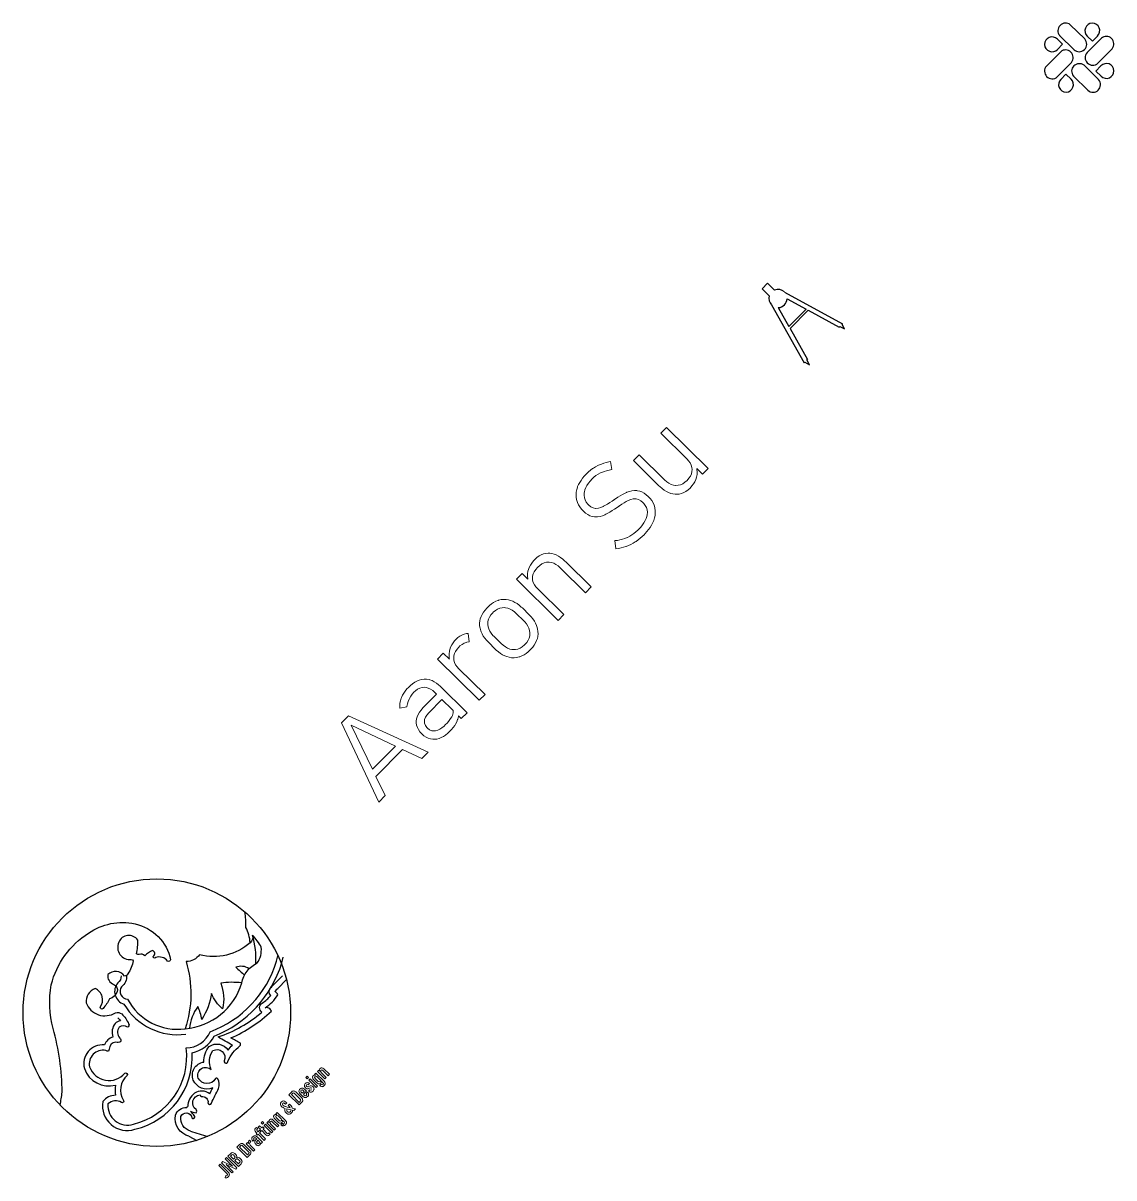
# Model space of a CAD drawing. Header units: inches. Extents: x -7.5 to 52.4, y 9.6 to 72.9.
import ezdxf

# ---------------------------------------------------------------- set-up
doc = ezdxf.new("R2010")
doc.units = ezdxf.units.IN
doc.header["$MEASUREMENT"] = 0
doc.layers.add('T-Shirt Design', color=7, linetype='Continuous')

msp = doc.modelspace()

# ---------------------------------------------------------------- linework, layer by layer
at = {"layer": 'T-Shirt Design'}
for p, q in [((49.971, 72.851), (50.762, 72.069)), ((49.387, 72.26), (50.178, 71.478)), ((51.181, 71.947), (50.902, 72.224)), ((51.181, 71.947), (51.472, 72.242)), ((49.547, 71.777), (49.251, 72.068)), ((49.547, 71.777), (49.27, 71.498)), ((51.674, 72.113), (50.892, 71.322)), ((49.446, 71.369), (48.664, 70.578)), ((52.265, 71.529), (51.483, 70.738)), ((50.036, 70.786), (49.255, 69.994)), ((50.727, 70.627), (51.519, 69.845)), ((51.375, 70.313), (51.653, 70.591)), ((51.375, 70.313), (51.671, 70.021)), ((49.733, 70.142), (49.442, 69.846)), ((49.733, 70.142), (50.012, 69.864)), ((50.144, 70.036), (50.935, 69.254)), ((33.073, 58.369), (33.372, 58.671)), ((33.462, 57.985), (33.073, 58.369)), ((33.372, 58.671), (33.748, 58.3)), ((34.291, 58.194), (37.484, 56.446)), ((34.44, 57.828), (35.48, 57.259)), ((33.589, 57.483), (35.376, 54.312)), ((33.957, 57.339), (34.539, 56.306)), ((34.539, 56.306), (35.48, 57.259)), ((34.602, 56.195), (35.592, 57.198)), ((35.592, 57.198), (37.301, 56.261)), ((37.459, 56.418), (37.484, 56.446)), ((37.595, 56.17), (37.459, 56.418)), ((34.602, 56.195), (35.559, 54.497)), ((37.333, 56.293), (37.301, 56.261)), ((37.333, 56.294), (37.595, 56.17)), ((35.529, 54.467), (35.559, 54.497)), ((35.663, 54.201), (35.529, 54.467)), ((35.376, 54.312), (35.415, 54.35)), ((35.415, 54.35), (35.663, 54.201)), ((1.646, 11.896), (2.081, 11.674))]:
    msp.add_line(p, q, dxfattribs=at)
at = {"layer": 'T-Shirt Design', "color": 139, "lineweight": 0}
for p, q in [((27.826, 50.77), (27.515, 50.456)), ((30.112, 48.512), (27.826, 50.77)), ((27.515, 50.456), (28.958, 49.03)), ((24.259, 48.76), (24.198, 48.737)), ((24.388, 48.805), (24.259, 48.76)), ((24.522, 48.843), (24.388, 48.805)), ((24.662, 48.876), (24.522, 48.843)), ((24.761, 48.895), (24.662, 48.876)), ((24.826, 48.463), (24.761, 48.895)), ((26.338, 49.264), (26.024, 48.946)), ((26.024, 48.946), (27.414, 47.573)), ((27.728, 47.891), (26.338, 49.264)), ((28.958, 49.03), (29.042, 48.941)), ((29.042, 48.941), (29.127, 48.823)), ((29.127, 48.823), (29.187, 48.702)), ((23.423, 48.209), (23.319, 48.096)), ((23.454, 48.243), (23.423, 48.209)), ((23.557, 48.339), (23.454, 48.243)), ((23.666, 48.429), (23.557, 48.339)), ((23.78, 48.512), (23.666, 48.429)), ((23.825, 48.541), (23.78, 48.512)), ((23.944, 48.613), (23.825, 48.541)), ((23.849, 48.043), (23.96, 48.128)), ((24.068, 48.678), (23.944, 48.613)), ((23.96, 48.128), (24.079, 48.205)), ((24.198, 48.737), (24.068, 48.678)), ((24.079, 48.205), (24.207, 48.273)), ((24.207, 48.273), (24.278, 48.305)), ((24.278, 48.305), (24.403, 48.353)), ((24.403, 48.353), (24.537, 48.396)), ((24.537, 48.396), (24.677, 48.432)), ((24.677, 48.432), (24.826, 48.463)), ((29.193, 48.222), (29.136, 48.1)), ((29.187, 48.702), (29.224, 48.579)), ((29.225, 48.344), (29.193, 48.222)), ((29.224, 48.579), (29.236, 48.453)), ((29.236, 48.453), (29.225, 48.344)), ((29.48, 48.04), (29.507, 48.188)), ((29.5, 48.463), (29.487, 48.507)), ((29.487, 48.507), (29.801, 48.197)), ((29.512, 48.329), (29.5, 48.463)), ((29.507, 48.188), (29.512, 48.329)), ((29.801, 48.197), (30.112, 48.512)), ((22.951, 47.5), (22.906, 47.358)), ((22.958, 47.52), (22.951, 47.5)), ((23.009, 47.635), (22.958, 47.52)), ((23.07, 47.75), (23.009, 47.635)), ((23.142, 47.866), (23.07, 47.75)), ((23.225, 47.981), (23.142, 47.866)), ((23.319, 48.096), (23.225, 47.981)), ((23.401, 47.472), (23.465, 47.591)), ((23.465, 47.591), (23.544, 47.71)), ((23.544, 47.71), (23.639, 47.83)), ((23.639, 47.83), (23.75, 47.95)), ((23.75, 47.95), (23.849, 48.043)), ((27.414, 47.573), (27.464, 47.527)), ((27.464, 47.527), (27.584, 47.422)), ((27.845, 47.786), (27.728, 47.891)), ((27.965, 47.703), (27.845, 47.786)), ((28.086, 47.642), (27.965, 47.703)), ((28.208, 47.604), (28.086, 47.642)), ((28.331, 47.586), (28.208, 47.604)), ((28.348, 47.585), (28.331, 47.586)), ((28.476, 47.594), (28.348, 47.585)), ((28.6, 47.626), (28.476, 47.594)), ((28.721, 47.683), (28.6, 47.626)), ((28.839, 47.762), (28.721, 47.683)), ((28.953, 47.862), (28.839, 47.762)), ((29.057, 47.98), (28.953, 47.862)), ((29.136, 48.1), (29.057, 47.98)), ((29.124, 47.446), (29.225, 47.557)), ((29.225, 47.557), (29.313, 47.674)), ((29.313, 47.674), (29.384, 47.792)), ((29.384, 47.792), (29.441, 47.912)), ((29.441, 47.912), (29.479, 48.034)), ((29.479, 48.034), (29.48, 48.04)), ((22.878, 47.221), (22.867, 47.084)), ((22.867, 47.084), (22.873, 46.95)), ((22.873, 46.95), (22.895, 46.818)), ((22.906, 47.358), (22.878, 47.221)), ((23.309, 47.045), (23.315, 47.181)), ((23.326, 46.915), (23.309, 47.045)), ((23.315, 47.181), (23.324, 47.237)), ((23.324, 47.237), (23.355, 47.354)), ((23.367, 46.791), (23.326, 46.915)), ((23.355, 47.354), (23.401, 47.472)), ((25.161, 46.936), (25.025, 46.847)), ((25.29, 47.015), (25.161, 46.936)), ((25.414, 47.085), (25.29, 47.015)), ((25.531, 47.148), (25.414, 47.085)), ((25.642, 47.2), (25.531, 47.148)), ((25.663, 47.21), (25.642, 47.2)), ((25.795, 47.259), (25.663, 47.21)), ((25.93, 47.291), (25.795, 47.259)), ((26.068, 47.306), (25.93, 47.291)), ((26.207, 47.303), (26.068, 47.306)), ((26.239, 47.3), (26.207, 47.303)), ((26.361, 47.275), (26.239, 47.3)), ((26.483, 47.23), (26.361, 47.275)), ((26.602, 47.164), (26.483, 47.23)), ((26.72, 47.076), (26.602, 47.164)), ((26.825, 46.982), (26.72, 47.076)), ((26.829, 46.977), (26.825, 46.982)), ((26.932, 46.867), (26.829, 46.977)), ((27.019, 46.753), (26.932, 46.867)), ((27.584, 47.422), (27.703, 47.332)), ((27.703, 47.332), (27.822, 47.257)), ((27.822, 47.257), (27.943, 47.197)), ((27.943, 47.197), (28.063, 47.152)), ((28.063, 47.152), (28.182, 47.12)), ((28.182, 47.12), (28.303, 47.105)), ((28.303, 47.105), (28.398, 47.102)), ((28.398, 47.102), (28.527, 47.113)), ((28.527, 47.113), (28.653, 47.142)), ((28.653, 47.142), (28.775, 47.191)), ((28.775, 47.191), (28.895, 47.258)), ((28.895, 47.258), (29.011, 47.343)), ((29.011, 47.343), (29.124, 47.446)), ((22.895, 46.818), (22.907, 46.77)), ((22.907, 46.77), (22.95, 46.645)), ((22.95, 46.645), (23.007, 46.524)), ((23.007, 46.524), (23.081, 46.406)), ((23.081, 46.406), (23.168, 46.291)), ((23.168, 46.291), (23.271, 46.181)), ((23.431, 46.672), (23.367, 46.791)), ((23.516, 46.558), (23.431, 46.672)), ((23.567, 46.506), (23.516, 46.558)), ((23.569, 46.504), (23.567, 46.506)), ((23.685, 46.41), (23.569, 46.504)), ((23.807, 46.352), (23.685, 46.41)), ((23.934, 46.331), (23.807, 46.352)), ((23.959, 46.331), (23.934, 46.331)), ((24.094, 46.344), (23.959, 46.331)), ((24.228, 46.378), (24.094, 46.344)), ((24.362, 46.435), (24.228, 46.378)), ((24.381, 46.445), (24.362, 46.435)), ((24.48, 46.5), (24.381, 46.445)), ((24.59, 46.565), (24.48, 46.5)), ((24.714, 46.643), (24.59, 46.565)), ((24.85, 46.731), (24.714, 46.643)), ((24.846, 46.205), (24.977, 46.289)), ((24.916, 46.777), (24.85, 46.731)), ((24.941, 46.792), (24.916, 46.777)), ((24.964, 46.807), (24.941, 46.792)), ((24.996, 46.83), (24.964, 46.807)), ((24.977, 46.289), (25.116, 46.384)), ((25.025, 46.847), (24.996, 46.83)), ((25.116, 46.384), (25.193, 46.434)), ((25.193, 46.434), (25.212, 46.45)), ((25.212, 46.45), (25.229, 46.459)), ((25.229, 46.459), (25.246, 46.47)), ((25.246, 46.47), (25.379, 46.559)), ((25.379, 46.559), (25.504, 46.637)), ((25.504, 46.637), (25.62, 46.704)), ((25.62, 46.704), (25.726, 46.759)), ((25.726, 46.759), (25.736, 46.764)), ((25.736, 46.764), (25.871, 46.815)), ((25.871, 46.815), (26.006, 46.844)), ((26.006, 46.844), (26.141, 46.848)), ((26.141, 46.848), (26.167, 46.848)), ((26.167, 46.848), (26.292, 46.816)), ((26.292, 46.816), (26.413, 46.752)), ((26.413, 46.752), (26.53, 46.656)), ((26.53, 46.656), (26.532, 46.655)), ((26.532, 46.655), (26.581, 46.602)), ((26.581, 46.602), (26.666, 46.49)), ((26.666, 46.49), (26.726, 46.371)), ((26.726, 46.371), (26.763, 46.246)), ((26.763, 46.246), (26.778, 46.115)), ((27.09, 46.634), (27.019, 46.753)), ((27.145, 46.511), (27.09, 46.634)), ((27.184, 46.385), (27.145, 46.511)), ((27.192, 46.346), (27.184, 46.385)), ((27.212, 46.213), (27.192, 46.346)), ((23.271, 46.181), (23.274, 46.178)), ((23.274, 46.178), (23.392, 46.072)), ((23.392, 46.072), (23.511, 45.989)), ((23.511, 45.989), (23.631, 45.927)), ((23.631, 45.927), (23.753, 45.886)), ((23.753, 45.886), (23.875, 45.866)), ((23.875, 45.866), (23.909, 45.865)), ((23.909, 45.865), (24.051, 45.866)), ((24.051, 45.866), (24.189, 45.885)), ((24.189, 45.885), (24.32, 45.922)), ((24.32, 45.922), (24.45, 45.977)), ((24.45, 45.977), (24.503, 46.005)), ((24.503, 46.005), (24.609, 46.061)), ((24.609, 46.061), (24.723, 46.128)), ((24.723, 46.128), (24.846, 46.205)), ((26.661, 45.657), (26.593, 45.539)), ((26.714, 45.774), (26.661, 45.657)), ((26.75, 45.891), (26.714, 45.774)), ((26.768, 45.978), (26.75, 45.891)), ((26.778, 46.115), (26.768, 45.978)), ((27.063, 45.518), (27.114, 45.632)), ((27.114, 45.632), (27.127, 45.665)), ((27.127, 45.665), (27.173, 45.804)), ((27.173, 45.804), (27.202, 45.943)), ((27.202, 45.943), (27.216, 46.078)), ((27.216, 46.078), (27.212, 46.213)), ((26.156, 45.044), (26.045, 44.954)), ((26.264, 45.142), (26.156, 45.044)), ((26.302, 45.178), (26.264, 45.142)), ((26.414, 45.299), (26.302, 45.178)), ((26.512, 45.42), (26.414, 45.299)), ((26.593, 45.539), (26.512, 45.42)), ((26.651, 44.945), (26.754, 45.059)), ((26.754, 45.059), (26.847, 45.174)), ((26.847, 45.174), (26.929, 45.288)), ((26.929, 45.288), (27.001, 45.402)), ((27.001, 45.402), (27.063, 45.518)), ((25.134, 44.574), (24.993, 44.559)), ((24.993, 44.559), (25.054, 44.119)), ((25.273, 44.598), (25.134, 44.574)), ((25.41, 44.632), (25.273, 44.598)), ((25.542, 44.676), (25.41, 44.632)), ((25.671, 44.729), (25.542, 44.676)), ((25.694, 44.74), (25.671, 44.729)), ((25.815, 44.802), (25.694, 44.74)), ((25.745, 44.291), (25.872, 44.35)), ((25.932, 44.873), (25.815, 44.802)), ((25.872, 44.35), (25.997, 44.417)), ((26.045, 44.954), (25.932, 44.873)), ((25.997, 44.417), (26.119, 44.493)), ((26.119, 44.493), (26.164, 44.522)), ((26.164, 44.522), (26.274, 44.603)), ((26.274, 44.603), (26.384, 44.691)), ((26.384, 44.691), (26.49, 44.785)), ((26.49, 44.785), (26.596, 44.887)), ((26.596, 44.887), (26.651, 44.945)), ((20.841, 43.721), (20.725, 43.636)), ((20.961, 43.786), (20.841, 43.721)), ((21.084, 43.833), (20.961, 43.786)), ((21.21, 43.863), (21.084, 43.833)), ((21.34, 43.873), (21.21, 43.863)), ((21.424, 43.871), (21.34, 43.873)), ((21.545, 43.853), (21.424, 43.871)), ((21.664, 43.821), (21.545, 43.853)), ((21.783, 43.774), (21.664, 43.821)), ((21.904, 43.712), (21.783, 43.774)), ((22.023, 43.637), (21.904, 43.712)), ((25.054, 44.119), (25.058, 44.119)), ((25.058, 44.119), (25.199, 44.136)), ((25.199, 44.136), (25.337, 44.162)), ((25.337, 44.162), (25.473, 44.196)), ((25.473, 44.196), (25.607, 44.238)), ((25.607, 44.238), (25.616, 44.242)), ((25.616, 44.242), (25.745, 44.291)), ((20.301, 43.094), (20.253, 42.971)), ((20.363, 43.213), (20.301, 43.094)), ((20.44, 43.33), (20.363, 43.213)), ((20.53, 43.444), (20.44, 43.33)), ((20.612, 43.533), (20.53, 43.444)), ((20.725, 43.636), (20.612, 43.533)), ((20.658, 42.976), (20.762, 43.095)), ((20.762, 43.095), (20.768, 43.101)), ((20.768, 43.101), (20.883, 43.203)), ((20.883, 43.203), (21.002, 43.281)), ((21.002, 43.281), (21.124, 43.337)), ((21.124, 43.337), (21.248, 43.371)), ((21.248, 43.371), (21.375, 43.38)), ((21.375, 43.38), (21.398, 43.379)), ((21.398, 43.379), (21.522, 43.362)), ((21.522, 43.362), (21.645, 43.322)), ((21.645, 43.322), (21.765, 43.261)), ((21.765, 43.261), (21.885, 43.178)), ((21.885, 43.178), (22.002, 43.073)), ((22.002, 43.073), (23.388, 41.705)), ((22.142, 43.546), (22.023, 43.637)), ((22.262, 43.442), (22.142, 43.546)), ((22.313, 43.392), (22.262, 43.442)), ((23.701, 42.021), (22.313, 43.392)), ((19.916, 42.762), (19.602, 42.445)), ((19.602, 42.445), (21.888, 40.186)), ((20.232, 42.449), (19.916, 42.762)), ((20.21, 42.749), (20.209, 42.613)), ((20.209, 42.613), (20.227, 42.473)), ((20.229, 42.882), (20.21, 42.749)), ((20.227, 42.473), (20.232, 42.449)), ((20.253, 42.971), (20.229, 42.882)), ((20.48, 42.512), (20.489, 42.613)), ((20.49, 42.387), (20.48, 42.512)), ((20.489, 42.613), (20.522, 42.735)), ((20.522, 42.735), (20.579, 42.857)), ((20.579, 42.857), (20.658, 42.976)), ((20.525, 42.262), (20.49, 42.387)), ((20.586, 42.141), (20.525, 42.262)), ((20.67, 42.024), (20.586, 42.141)), ((20.748, 41.94), (20.67, 42.024)), ((22.202, 40.504), (20.748, 41.94)), ((23.388, 41.705), (23.701, 42.021)), ((18.352, 41.17), (18.235, 41.093)), ((18.47, 41.233), (18.352, 41.17)), ((18.591, 41.281), (18.47, 41.233)), ((18.626, 41.293), (18.591, 41.281)), ((18.762, 41.324), (18.626, 41.293)), ((18.899, 41.338), (18.762, 41.324)), ((19.036, 41.333), (18.899, 41.338)), ((19.174, 41.313), (19.036, 41.333)), ((19.282, 41.283), (19.174, 41.313)), ((19.401, 41.237), (19.282, 41.283)), ((19.52, 41.177), (19.401, 41.237)), ((19.637, 41.105), (19.52, 41.177)), ((17.793, 40.635), (17.721, 40.517)), ((17.878, 40.75), (17.793, 40.635)), ((17.979, 40.865), (17.878, 40.75)), ((18.009, 40.898), (17.979, 40.865)), ((18.122, 41.002), (18.009, 40.898)), ((18.235, 41.093), (18.122, 41.002)), ((18.202, 40.488), (18.301, 40.604)), ((18.301, 40.604), (18.331, 40.632)), ((18.331, 40.632), (18.446, 40.729)), ((18.446, 40.729), (18.565, 40.803)), ((18.565, 40.803), (18.687, 40.854)), ((18.687, 40.854), (18.812, 40.883)), ((18.812, 40.883), (18.941, 40.89)), ((18.941, 40.89), (19.009, 40.884)), ((19.009, 40.884), (19.132, 40.857)), ((19.132, 40.857), (19.252, 40.809)), ((19.252, 40.809), (19.373, 40.744)), ((19.373, 40.744), (19.492, 40.657)), ((19.492, 40.657), (19.611, 40.55)), ((19.611, 40.55), (19.989, 40.176)), ((19.753, 41.02), (19.637, 41.105)), ((19.867, 40.921), (19.753, 41.02)), ((19.924, 40.867), (19.867, 40.921)), ((20.302, 40.493), (19.924, 40.867)), ((17.597, 40.171), (17.581, 40.033)), ((17.581, 40.033), (17.583, 39.897)), ((17.583, 39.897), (17.604, 39.759)), ((17.621, 40.276), (17.597, 40.171)), ((17.664, 40.397), (17.621, 40.276)), ((17.721, 40.517), (17.664, 40.397)), ((18.027, 39.994), (18.036, 40.122)), ((18.028, 39.966), (18.027, 39.994)), ((18.046, 39.843), (18.028, 39.966)), ((18.036, 40.122), (18.068, 40.248)), ((18.068, 40.248), (18.124, 40.369)), ((18.124, 40.369), (18.202, 40.488)), ((19.989, 40.176), (20.054, 40.109)), ((20.054, 40.109), (20.151, 39.99)), ((20.151, 39.99), (20.228, 39.872)), ((20.409, 40.38), (20.302, 40.493)), ((20.503, 40.266), (20.409, 40.38)), ((20.584, 40.15), (20.503, 40.266)), ((20.65, 40.034), (20.584, 40.15)), ((20.704, 39.916), (20.65, 40.034)), ((20.726, 39.856), (20.704, 39.916)), ((21.888, 40.186), (22.202, 40.504)), ((16.498, 39.326), (16.386, 39.244)), ((16.602, 39.383), (16.498, 39.326)), ((16.734, 39.434), (16.602, 39.383)), ((16.871, 39.465), (16.734, 39.434)), ((16.953, 39.472), (16.871, 39.465)), ((17.015, 39.005), (16.953, 39.472)), ((17.604, 39.759), (17.641, 39.622)), ((17.641, 39.622), (17.663, 39.561)), ((17.663, 39.561), (17.718, 39.442)), ((17.718, 39.442), (17.784, 39.325)), ((17.784, 39.325), (17.864, 39.209)), ((18.082, 39.722), (18.046, 39.843)), ((18.14, 39.602), (18.082, 39.722)), ((18.217, 39.483), (18.14, 39.602)), ((18.314, 39.365), (18.217, 39.483)), ((18.376, 39.3), (18.314, 39.365)), ((18.755, 38.927), (18.376, 39.3)), ((20.228, 39.872), (20.285, 39.752)), ((20.285, 39.752), (20.322, 39.631)), ((20.331, 39.345), (20.297, 39.22)), ((20.322, 39.631), (20.34, 39.509)), ((20.341, 39.473), (20.331, 39.345)), ((20.34, 39.509), (20.341, 39.473)), ((20.764, 39.718), (20.726, 39.856)), ((20.747, 39.198), (20.771, 39.307)), ((20.783, 39.581), (20.764, 39.718)), ((20.771, 39.307), (20.786, 39.444)), ((20.786, 39.444), (20.783, 39.581)), ((15.994, 38.72), (15.951, 38.588)), ((16.053, 38.845), (15.994, 38.72)), ((16.126, 38.962), (16.053, 38.845)), ((16.213, 39.074), (16.126, 38.962)), ((16.277, 39.144), (16.213, 39.074)), ((16.386, 39.244), (16.277, 39.144)), ((16.344, 38.61), (16.447, 38.727)), ((16.447, 38.727), (16.506, 38.783)), ((16.506, 38.783), (16.617, 38.872)), ((16.617, 38.872), (16.732, 38.939)), ((16.732, 38.939), (16.745, 38.945)), ((16.745, 38.945), (16.88, 38.992)), ((16.88, 38.992), (17.015, 39.005)), ((17.864, 39.209), (17.957, 39.096)), ((17.957, 39.096), (18.063, 38.984)), ((18.063, 38.984), (18.436, 38.616)), ((18.874, 38.82), (18.755, 38.927)), ((18.994, 38.732), (18.874, 38.82)), ((19.113, 38.666), (18.994, 38.732)), ((19.234, 38.618), (19.113, 38.666)), ((19.804, 38.668), (19.682, 38.617)), ((19.922, 38.742), (19.804, 38.668)), ((20.037, 38.839), (19.922, 38.742)), ((20.063, 38.863), (20.037, 38.839)), ((20.164, 38.979), (20.063, 38.863)), ((20.243, 39.098), (20.164, 38.979)), ((20.297, 39.22), (20.243, 39.098)), ((20.392, 38.608), (20.492, 38.722)), ((20.492, 38.722), (20.577, 38.837)), ((20.577, 38.837), (20.648, 38.956)), ((20.648, 38.956), (20.703, 39.076)), ((20.703, 39.076), (20.747, 39.198)), ((15.591, 38.384), (15.277, 38.066)), ((15.277, 38.066), (17.563, 35.808)), ((15.922, 38.056), (15.591, 38.384)), ((15.909, 38.36), (15.905, 38.222)), ((15.905, 38.222), (15.917, 38.083)), ((15.929, 38.497), (15.909, 38.36)), ((15.917, 38.083), (15.922, 38.056)), ((15.951, 38.588), (15.929, 38.497)), ((16.161, 38.133), (16.172, 38.246)), ((16.172, 38.004), (16.161, 38.133)), ((16.172, 38.246), (16.206, 38.368)), ((16.207, 37.879), (16.172, 38.004)), ((16.206, 38.368), (16.263, 38.49)), ((16.263, 38.49), (16.344, 38.61)), ((18.436, 38.616), (18.498, 38.556)), ((18.498, 38.556), (18.613, 38.457)), ((18.613, 38.457), (18.729, 38.373)), ((18.729, 38.373), (18.845, 38.301)), ((18.845, 38.301), (18.964, 38.243)), ((18.964, 38.243), (19.083, 38.198)), ((19.083, 38.198), (19.195, 38.166)), ((19.195, 38.166), (19.333, 38.143)), ((19.356, 38.591), (19.234, 38.618)), ((19.333, 38.143), (19.469, 38.138)), ((19.427, 38.584), (19.356, 38.591)), ((19.556, 38.59), (19.427, 38.584)), ((19.469, 38.138), (19.606, 38.151)), ((19.682, 38.617), (19.556, 38.59)), ((19.606, 38.151), (19.742, 38.181)), ((19.742, 38.181), (19.778, 38.192)), ((19.778, 38.192), (19.899, 38.24)), ((19.899, 38.24), (20.018, 38.302)), ((20.018, 38.302), (20.135, 38.379)), ((20.135, 38.379), (20.248, 38.47)), ((20.248, 38.47), (20.361, 38.575)), ((20.361, 38.575), (20.392, 38.608)), ((16.266, 37.757), (16.207, 37.879)), ((16.35, 37.64), (16.266, 37.757)), ((16.43, 37.554), (16.35, 37.64)), ((17.877, 36.125), (16.43, 37.554)), ((14.023, 36.792), (13.908, 36.715)), ((14.141, 36.856), (14.023, 36.792)), ((14.259, 36.904), (14.141, 36.856)), ((14.261, 36.905), (14.259, 36.904)), ((14.4, 36.942), (14.261, 36.905)), ((14.537, 36.96), (14.4, 36.942)), ((14.674, 36.959), (14.537, 36.96)), ((14.811, 36.937), (14.674, 36.959)), ((14.857, 36.926), (14.811, 36.937)), ((14.979, 36.883), (14.857, 36.926)), ((15.098, 36.824), (14.979, 36.883)), ((15.215, 36.75), (15.098, 36.824)), ((15.331, 36.659), (15.215, 36.75)), ((13.427, 36.201), (13.359, 36.083)), ((13.508, 36.315), (13.427, 36.201)), ((13.599, 36.427), (13.508, 36.315)), ((13.681, 36.516), (13.599, 36.427)), ((13.794, 36.623), (13.681, 36.516)), ((13.908, 36.715), (13.794, 36.623)), ((13.806, 36.029), (13.887, 36.142)), ((13.887, 36.142), (13.981, 36.247)), ((13.981, 36.247), (14.063, 36.323)), ((14.063, 36.323), (14.181, 36.409)), ((14.181, 36.409), (14.301, 36.47)), ((14.301, 36.47), (14.424, 36.507)), ((14.424, 36.507), (14.55, 36.519)), ((15.224, 36.144), (14.495, 35.406)), ((14.55, 36.519), (14.645, 36.511)), ((14.645, 36.511), (14.769, 36.479)), ((14.769, 36.479), (14.891, 36.423)), ((14.891, 36.423), (15.01, 36.344)), ((15.01, 36.344), (15.127, 36.24)), ((15.127, 36.24), (15.224, 36.144)), ((15.421, 36.578), (15.331, 36.659)), ((16.89, 35.126), (15.421, 36.578)), ((17.563, 35.808), (17.877, 36.125)), ((13.215, 35.645), (13.203, 35.51)), ((13.203, 35.51), (13.208, 35.377)), ((13.243, 35.783), (13.215, 35.645)), ((13.287, 35.923), (13.243, 35.783)), ((13.303, 35.961), (13.287, 35.923)), ((13.359, 36.083), (13.303, 35.961)), ((13.595, 35.452), (13.597, 35.473)), ((13.597, 35.473), (13.623, 35.609)), ((13.623, 35.609), (13.663, 35.744)), ((13.663, 35.744), (13.719, 35.876)), ((13.719, 35.876), (13.734, 35.907)), ((13.734, 35.907), (13.806, 36.029)), ((14.791, 35.116), (15.519, 35.853)), ((15.519, 35.853), (16.082, 35.297)), ((10.393, 34.953), (10.015, 34.57)), ((14.759, 32.969), (10.393, 34.953)), ((13.208, 35.377), (13.595, 35.452)), ((14.16, 34.906), (14.126, 34.785)), ((14.211, 35.026), (14.16, 34.906)), ((14.281, 35.146), (14.211, 35.026)), ((14.369, 35.266), (14.281, 35.146)), ((14.474, 35.385), (14.369, 35.266)), ((14.495, 35.406), (14.474, 35.385)), ((14.568, 34.758), (14.614, 34.876)), ((14.614, 34.876), (14.687, 34.996)), ((14.687, 34.996), (14.791, 35.116)), ((16.059, 34.907), (15.994, 34.804)), ((16.089, 34.969), (16.059, 34.907)), ((16.082, 35.297), (16.123, 35.238)), ((16.136, 35.12), (16.089, 34.969)), ((16.123, 35.238), (16.136, 35.12)), ((16.384, 34.772), (16.419, 34.914)), ((16.419, 34.914), (16.422, 34.962)), ((16.422, 34.962), (16.576, 34.809)), ((16.576, 34.809), (16.89, 35.126)), ((10.015, 34.57), (12.052, 30.228)), ((11.703, 32.02), (10.537, 34.434)), ((10.537, 34.434), (12.963, 33.297)), ((14.11, 34.664), (14.109, 34.57)), ((14.109, 34.57), (14.128, 34.441)), ((14.126, 34.785), (14.11, 34.664)), ((14.128, 34.441), (14.167, 34.317)), ((14.167, 34.317), (14.227, 34.196)), ((14.227, 34.196), (14.309, 34.079)), ((14.556, 34.68), (14.568, 34.758)), ((14.563, 34.549), (14.556, 34.68)), ((14.608, 34.425), (14.563, 34.549)), ((14.691, 34.309), (14.608, 34.425)), ((14.721, 34.279), (14.691, 34.309)), ((14.831, 34.191), (14.721, 34.279)), ((15.4, 34.219), (15.284, 34.164)), ((15.518, 34.294), (15.4, 34.219)), ((15.637, 34.394), (15.518, 34.294)), ((15.697, 34.452), (15.637, 34.394)), ((15.814, 34.575), (15.697, 34.452)), ((15.913, 34.693), (15.814, 34.575)), ((15.994, 34.804), (15.913, 34.693)), ((15.949, 34.108), (16.047, 34.213)), ((16.047, 34.213), (16.136, 34.322)), ((16.136, 34.322), (16.216, 34.431)), ((16.216, 34.431), (16.261, 34.502)), ((16.261, 34.502), (16.328, 34.628)), ((16.328, 34.628), (16.378, 34.753)), ((16.378, 34.753), (16.384, 34.772)), ((14.309, 34.079), (14.411, 33.966)), ((14.411, 33.966), (14.412, 33.965)), ((14.412, 33.965), (14.527, 33.864)), ((14.527, 33.864), (14.644, 33.784)), ((14.644, 33.784), (14.766, 33.725)), ((14.766, 33.725), (14.891, 33.686)), ((14.954, 34.14), (14.831, 34.191)), ((14.891, 33.686), (15.018, 33.668)), ((15.083, 34.125), (14.954, 34.14)), ((15.018, 33.668), (15.151, 33.67)), ((15.17, 34.135), (15.083, 34.125)), ((15.151, 33.67), (15.235, 33.682)), ((15.284, 34.164), (15.17, 34.135)), ((15.235, 33.682), (15.355, 33.713)), ((15.355, 33.713), (15.473, 33.76)), ((15.473, 33.76), (15.593, 33.823)), ((15.593, 33.823), (15.712, 33.901)), ((15.712, 33.901), (15.83, 33.997)), ((15.83, 33.997), (15.949, 34.108)), ((12.963, 33.297), (11.703, 32.02)), ((11.894, 31.624), (13.361, 33.11)), ((13.361, 33.11), (14.412, 32.617)), ((14.412, 32.617), (14.759, 32.969)), ((12.4, 30.581), (11.894, 31.624)), ((12.052, 30.228), (12.4, 30.581)), ((8.441, 15.208), (8.416, 15.154)), ((8.449, 15.216), (8.441, 15.208)), ((8.501, 15.246), (8.449, 15.216)), ((8.517, 15.249), (8.501, 15.246)), ((8.577, 15.244), (8.517, 15.249)), ((8.608, 15.363), (8.535, 15.289)), ((8.535, 15.289), (8.583, 15.242)), ((8.547, 15.182), (8.581, 15.202)), ((8.583, 15.242), (8.577, 15.244)), ((8.581, 15.202), (8.617, 15.197)), ((9.065, 14.912), (8.608, 15.363)), ((8.767, 15.524), (8.693, 15.449)), ((8.693, 15.449), (9.099, 15.048)), ((8.819, 15.472), (8.767, 15.524)), ((8.829, 15.598), (8.808, 15.543)), ((8.808, 15.543), (8.808, 15.509)), ((8.808, 15.509), (8.819, 15.472)), ((8.844, 15.615), (8.829, 15.598)), ((8.896, 15.65), (8.844, 15.615)), ((8.857, 15.459), (8.878, 15.512)), ((8.885, 15.407), (8.857, 15.459)), ((8.878, 15.512), (8.93, 15.535)), ((8.894, 15.398), (8.885, 15.407)), ((9.173, 15.122), (8.894, 15.398)), ((8.937, 15.654), (8.896, 15.65)), ((8.93, 15.535), (8.936, 15.534)), ((8.936, 15.534), (8.989, 15.501)), ((8.989, 15.637), (8.937, 15.654)), ((9.041, 15.596), (8.989, 15.637)), ((8.989, 15.501), (9.271, 15.222)), ((9.345, 15.296), (9.041, 15.596)), ((9.271, 15.222), (9.345, 15.296)), ((7.978, 14.712), (7.974, 14.692)), ((7.974, 14.692), (7.981, 14.631)), ((8.006, 14.765), (7.978, 14.712)), ((7.981, 14.631), (7.992, 14.605)), ((7.992, 14.605), (8.031, 14.554)), ((8.025, 14.786), (8.006, 14.765)), ((8.075, 14.825), (8.025, 14.786)), ((8.133, 15.198), (8.06, 15.123)), ((8.06, 15.123), (8.134, 15.05)), ((8.099, 14.835), (8.075, 14.825)), ((8.075, 14.677), (8.091, 14.721)), ((8.102, 14.629), (8.075, 14.677)), ((8.091, 14.721), (8.133, 14.74)), ((8.16, 14.84), (8.099, 14.835)), ((8.137, 14.609), (8.102, 14.629)), ((8.207, 15.124), (8.133, 15.198)), ((8.133, 14.74), (8.178, 14.716)), ((8.134, 15.05), (8.207, 15.124)), ((8.173, 14.612), (8.137, 14.609)), ((8.177, 14.835), (8.16, 14.84)), ((8.216, 14.631), (8.173, 14.612)), ((8.23, 14.808), (8.177, 14.835)), ((8.178, 14.716), (8.181, 14.713)), ((8.181, 14.713), (8.254, 14.787)), ((8.219, 14.632), (8.216, 14.631)), ((8.291, 15.042), (8.217, 14.967)), ((8.217, 14.967), (8.623, 14.566)), ((8.221, 14.633), (8.219, 14.632)), ((8.222, 14.634), (8.221, 14.633)), ((8.224, 14.635), (8.222, 14.634)), ((8.283, 14.663), (8.224, 14.635)), ((8.252, 14.789), (8.23, 14.808)), ((8.254, 14.787), (8.252, 14.789)), ((8.299, 14.667), (8.283, 14.663)), ((8.697, 14.641), (8.291, 15.042)), ((8.359, 14.669), (8.299, 14.667)), ((8.368, 14.667), (8.359, 14.669)), ((8.419, 14.642), (8.368, 14.667)), ((8.416, 15.154), (8.414, 15.14)), ((8.414, 15.14), (8.428, 15.08)), ((8.45, 14.616), (8.419, 14.642)), ((8.428, 15.08), (8.444, 15.052)), ((8.444, 15.052), (8.486, 15.002)), ((8.488, 14.565), (8.45, 14.616)), ((8.486, 15.002), (8.659, 14.831)), ((8.498, 14.539), (8.488, 14.565)), ((8.529, 15.131), (8.547, 15.182)), ((8.557, 15.078), (8.529, 15.131)), ((8.561, 15.074), (8.557, 15.078)), ((8.732, 14.906), (8.561, 15.074)), ((8.617, 15.197), (8.655, 15.171)), ((8.623, 14.566), (8.697, 14.641)), ((8.655, 15.171), (8.823, 15.005)), ((8.659, 14.831), (8.685, 14.808)), ((8.685, 14.808), (8.734, 14.777)), ((8.785, 14.878), (8.732, 14.906)), ((8.734, 14.777), (8.747, 14.773)), ((8.747, 14.773), (8.807, 14.768)), ((8.834, 14.899), (8.785, 14.878)), ((8.785, 14.878), (8.785, 14.878)), ((8.807, 14.768), (8.817, 14.769)), ((8.889, 14.755), (8.815, 14.68)), ((8.815, 14.68), (8.825, 14.671)), ((8.817, 14.769), (8.869, 14.801)), ((8.823, 15.005), (8.849, 14.969)), ((8.825, 14.671), (8.832, 14.664)), ((8.832, 14.664), (8.885, 14.629)), ((8.853, 14.932), (8.834, 14.899)), ((8.849, 14.969), (8.853, 14.932)), ((8.869, 14.801), (8.882, 14.815)), ((8.882, 14.815), (8.902, 14.872)), ((8.885, 14.629), (8.94, 14.618)), ((8.902, 14.896), (8.888, 14.941)), ((8.888, 14.941), (8.992, 14.838)), ((8.898, 14.745), (8.889, 14.755)), ((8.947, 14.721), (8.898, 14.745)), ((8.902, 14.872), (8.902, 14.896)), ((8.94, 14.618), (8.951, 14.619)), ((8.995, 14.743), (8.947, 14.721)), ((8.951, 14.619), (9.005, 14.636)), ((8.992, 14.838), (9.017, 14.79)), ((9.017, 14.79), (8.995, 14.743)), ((9.005, 14.636), (9.058, 14.675)), ((9.058, 14.675), (9.082, 14.704)), ((9.103, 14.861), (9.065, 14.912)), ((9.082, 14.704), (9.11, 14.756)), ((9.099, 15.048), (9.173, 15.122)), ((9.113, 14.837), (9.103, 14.861)), ((9.11, 14.756), (9.115, 14.776)), ((9.115, 14.776), (9.113, 14.837)), ((7.262, 14.326), (7.115, 14.177)), ((7.115, 14.177), (7.684, 13.615)), ((7.259, 14.182), (7.334, 14.259)), ((7.687, 13.759), (7.259, 14.182)), ((7.312, 14.365), (7.262, 14.326)), ((7.339, 14.377), (7.312, 14.365)), ((7.334, 14.259), (7.377, 14.278)), ((7.4, 14.382), (7.339, 14.377)), ((7.377, 14.278), (7.422, 14.255)), ((7.42, 14.378), (7.4, 14.382)), ((7.473, 14.349), (7.42, 14.378)), ((7.422, 14.255), (7.757, 13.924)), ((7.498, 14.327), (7.473, 14.349)), ((7.829, 14), (7.498, 14.327)), ((7.679, 14.404), (7.676, 14.376)), ((7.676, 14.376), (7.688, 14.315)), ((7.705, 14.458), (7.679, 14.404)), ((7.688, 14.315), (7.709, 14.275)), ((7.728, 14.486), (7.705, 14.458)), ((7.709, 14.275), (7.751, 14.224)), ((7.778, 14.524), (7.728, 14.486)), ((7.751, 14.224), (7.892, 14.084)), ((7.777, 14.365), (7.795, 14.419)), ((7.804, 14.313), (7.777, 14.365)), ((7.807, 14.537), (7.778, 14.524)), ((7.795, 14.419), (7.848, 14.44)), ((7.817, 14.3), (7.804, 14.313)), ((7.868, 14.539), (7.807, 14.537)), ((7.856, 14.261), (7.817, 14.3)), ((7.868, 13.949), (7.829, 14)), ((7.848, 14.44), (7.857, 14.438)), ((7.955, 14.361), (7.856, 14.261)), ((7.857, 14.438), (7.911, 14.404)), ((7.894, 14.533), (7.868, 14.539)), ((7.879, 13.923), (7.868, 13.949)), ((7.892, 14.084), (7.928, 14.055)), ((7.946, 14.506), (7.894, 14.533)), ((7.911, 14.404), (7.955, 14.361)), ((7.918, 14.2), (8.087, 14.371)), ((7.965, 14.154), (7.918, 14.2)), ((7.928, 14.055), (7.98, 14.027)), ((7.979, 14.477), (7.946, 14.506)), ((8.018, 14.122), (7.965, 14.154)), ((8.087, 14.371), (7.979, 14.477)), ((7.98, 14.027), (8.008, 14.02)), ((8.008, 14.02), (8.068, 14.025)), ((8.025, 14.121), (8.018, 14.122)), ((8.079, 14.143), (8.025, 14.121)), ((8.031, 14.554), (8.053, 14.535)), ((8.053, 14.535), (8.104, 14.508)), ((8.068, 14.025), (8.098, 14.036)), ((8.148, 14.312), (8.078, 14.241)), ((8.078, 14.241), (8.08, 14.238)), ((8.08, 14.143), (8.079, 14.143)), ((8.08, 14.238), (8.103, 14.192)), ((8.103, 14.192), (8.08, 14.143)), ((8.098, 14.036), (8.149, 14.075)), ((8.104, 14.508), (8.114, 14.506)), ((8.114, 14.506), (8.175, 14.506)), ((8.151, 14.31), (8.148, 14.312)), ((8.149, 14.075), (8.159, 14.085)), ((8.19, 14.258), (8.151, 14.31)), ((8.159, 14.085), (8.194, 14.138)), ((8.175, 14.506), (8.187, 14.51)), ((8.187, 14.51), (8.247, 14.533)), ((8.206, 14.203), (8.19, 14.258)), ((8.194, 14.138), (8.206, 14.193)), ((8.273, 14.45), (8.201, 14.377)), ((8.201, 14.377), (8.204, 14.373)), ((8.204, 14.373), (8.23, 14.351)), ((8.206, 14.193), (8.206, 14.203)), ((8.23, 14.351), (8.283, 14.324)), ((8.247, 14.533), (8.249, 14.534)), ((8.249, 14.534), (8.252, 14.535)), ((8.252, 14.535), (8.256, 14.537)), ((8.256, 14.537), (8.26, 14.539)), ((8.26, 14.539), (8.307, 14.559)), ((8.276, 14.446), (8.273, 14.45)), ((8.33, 14.42), (8.276, 14.446)), ((8.283, 14.324), (8.307, 14.319)), ((8.307, 14.559), (8.342, 14.562)), ((8.307, 14.319), (8.368, 14.326)), ((8.381, 14.441), (8.33, 14.42)), ((8.33, 14.42), (8.33, 14.42)), ((8.342, 14.562), (8.377, 14.543)), ((8.368, 14.326), (8.396, 14.338)), ((8.396, 14.338), (8.447, 14.376)), ((8.447, 14.376), (8.47, 14.403)), ((8.47, 14.403), (8.497, 14.455)), ((8.497, 14.455), (8.503, 14.478)), ((8.503, 14.478), (8.498, 14.539)), ((6.668, 13.713), (6.66, 13.657)), ((6.66, 13.657), (6.663, 13.633)), ((6.663, 13.633), (6.684, 13.581)), ((6.7, 13.765), (6.668, 13.713)), ((6.684, 13.581), (6.727, 13.527)), ((6.714, 13.781), (6.7, 13.765)), ((6.766, 13.821), (6.714, 13.781)), ((6.727, 13.527), (6.754, 13.503)), ((6.754, 13.503), (6.805, 13.468)), ((6.82, 13.837), (6.766, 13.821)), ((6.766, 13.66), (6.786, 13.71)), ((6.795, 13.607), (6.766, 13.66)), ((6.786, 13.71), (6.836, 13.73)), ((6.8, 13.602), (6.795, 13.607)), ((6.849, 13.563), (6.8, 13.602)), ((6.805, 13.468), (6.837, 13.451)), ((6.836, 13.837), (6.82, 13.837)), ((6.89, 13.824), (6.836, 13.837)), ((6.836, 13.73), (6.839, 13.73)), ((6.837, 13.451), (6.895, 13.427)), ((6.839, 13.73), (6.892, 13.698)), ((6.86, 13.557), (6.849, 13.563)), ((6.916, 13.529), (6.86, 13.557)), ((6.943, 13.791), (6.89, 13.824)), ((6.892, 13.698), (6.934, 13.657)), ((6.895, 13.427), (6.928, 13.418)), ((6.909, 13.378), (6.902, 13.321)), ((6.902, 13.321), (6.905, 13.287)), ((6.928, 13.418), (6.909, 13.378)), ((6.932, 13.524), (6.916, 13.529)), ((6.991, 13.506), (6.932, 13.524)), ((6.934, 13.657), (7.006, 13.73)), ((6.964, 13.772), (6.943, 13.791)), ((7.006, 13.73), (6.964, 13.772)), ((7.021, 13.5), (6.991, 13.506)), ((7.002, 13.344), (7.016, 13.392)), ((7.013, 13.288), (7.002, 13.344)), ((7.016, 13.392), (7.019, 13.395)), ((7.019, 13.395), (7.238, 13.349)), ((7.194, 13.467), (7.021, 13.5)), ((7.16, 13.66), (7.092, 13.591)), ((7.092, 13.591), (7.129, 13.551)), ((7.129, 13.551), (7.17, 13.503)), ((7.208, 13.61), (7.16, 13.66)), ((7.17, 13.503), (7.194, 13.467)), ((7.236, 13.302), (7.206, 13.251)), ((7.247, 13.56), (7.208, 13.61)), ((7.24, 13.34), (7.236, 13.302)), ((7.238, 13.349), (7.24, 13.34)), ((7.279, 13.511), (7.247, 13.56)), ((7.296, 13.481), (7.279, 13.511)), ((7.31, 13.444), (7.296, 13.481)), ((7.482, 13.411), (7.31, 13.444)), ((7.314, 13.256), (7.329, 13.313)), ((7.329, 13.313), (7.33, 13.329)), ((7.33, 13.329), (7.39, 13.317)), ((7.39, 13.317), (7.482, 13.411)), ((7.684, 13.615), (7.83, 13.763)), ((7.763, 13.835), (7.687, 13.759)), ((7.757, 13.924), (7.781, 13.879)), ((7.781, 13.879), (7.763, 13.835)), ((7.83, 13.763), (7.853, 13.789)), ((7.853, 13.789), (7.88, 13.842)), ((7.885, 13.862), (7.879, 13.923)), ((7.88, 13.842), (7.885, 13.862)), ((5.676, 12.711), (5.603, 12.636)), ((5.751, 12.637), (5.676, 12.711)), ((5.992, 12.715), (5.919, 12.64)), ((6.045, 12.663), (5.992, 12.715)), ((6.054, 12.789), (6.033, 12.733)), ((6.033, 12.733), (6.033, 12.7)), ((6.033, 12.7), (6.045, 12.663)), ((6.069, 12.807), (6.054, 12.789)), ((6.121, 12.841), (6.069, 12.807)), ((6.083, 12.651), (6.103, 12.704)), ((6.103, 12.704), (6.155, 12.726)), ((6.162, 12.845), (6.121, 12.841)), ((6.155, 12.726), (6.162, 12.725)), ((6.215, 12.828), (6.162, 12.845)), ((6.162, 12.725), (6.215, 12.692)), ((6.266, 12.788), (6.215, 12.828)), ((6.215, 12.692), (6.497, 12.413)), ((6.57, 12.488), (6.266, 12.788)), ((6.289, 13.001), (6.288, 12.988)), ((6.288, 12.988), (6.302, 12.927)), ((6.315, 13.056), (6.289, 13.001)), ((6.302, 12.927), (6.317, 12.899)), ((6.323, 13.063), (6.315, 13.056)), ((6.317, 12.899), (6.359, 12.849)), ((6.374, 13.093), (6.323, 13.063)), ((6.359, 12.849), (6.533, 12.678)), ((6.391, 13.096), (6.374, 13.093)), ((6.451, 13.091), (6.391, 13.096)), ((6.403, 12.979), (6.421, 13.03)), ((6.431, 12.926), (6.403, 12.979)), ((6.482, 13.211), (6.409, 13.137)), ((6.409, 13.137), (6.457, 13.09)), ((6.421, 13.03), (6.454, 13.049)), ((6.435, 12.922), (6.431, 12.926)), ((6.605, 12.753), (6.435, 12.922)), ((6.457, 13.09), (6.451, 13.091)), ((6.454, 13.049), (6.491, 13.045)), ((6.939, 12.76), (6.482, 13.211)), ((6.491, 13.045), (6.529, 13.019)), ((6.529, 13.019), (6.697, 12.853)), ((6.533, 12.678), (6.559, 12.656)), ((6.659, 12.726), (6.605, 12.753)), ((6.708, 12.746), (6.659, 12.726)), ((6.659, 12.726), (6.659, 12.726)), ((6.697, 12.853), (6.723, 12.816)), ((6.762, 12.789), (6.708, 12.746)), ((6.708, 12.746), (6.762, 12.789)), ((6.727, 12.78), (6.708, 12.746)), ((6.723, 12.816), (6.727, 12.78)), ((6.756, 12.663), (6.776, 12.72)), ((6.776, 12.744), (6.762, 12.789)), ((6.762, 12.789), (6.866, 12.686)), ((6.776, 12.72), (6.776, 12.744)), ((6.866, 12.686), (6.891, 12.638)), ((6.905, 13.287), (6.927, 13.232)), ((6.927, 13.232), (6.967, 13.182)), ((6.977, 12.708), (6.939, 12.76)), ((6.967, 13.182), (7.014, 13.143)), ((6.986, 12.685), (6.977, 12.708)), ((6.989, 12.624), (6.986, 12.685)), ((7.038, 13.253), (7.013, 13.288)), ((7.014, 13.143), (7.065, 13.117)), ((7.092, 13.218), (7.038, 13.253)), ((7.065, 13.117), (7.104, 13.108)), ((7.123, 13.212), (7.092, 13.218)), ((7.104, 13.108), (7.164, 13.113)), ((7.178, 13.228), (7.123, 13.212)), ((7.164, 13.113), (7.206, 13.131)), ((7.206, 13.251), (7.178, 13.228)), ((7.206, 13.131), (7.256, 13.171)), ((7.256, 13.171), (7.284, 13.203)), ((7.284, 13.203), (7.314, 13.256)), ((5.263, 12.291), (5.251, 12.237)), ((5.251, 12.237), (5.266, 12.185)), ((5.3, 12.339), (5.263, 12.291)), ((5.266, 12.185), (5.306, 12.131)), ((5.345, 12.385), (5.3, 12.339)), ((5.306, 12.131), (5.362, 12.077)), ((5.362, 12.077), (5.322, 12.037)), ((5.322, 12.037), (5.392, 11.967)), ((5.415, 12.316), (5.345, 12.385)), ((5.361, 12.24), (5.372, 12.272)), ((5.381, 12.205), (5.361, 12.24)), ((5.372, 12.272), (5.415, 12.316)), ((5.435, 12.151), (5.381, 12.205)), ((5.508, 12.225), (5.435, 12.151)), ((5.519, 12.473), (5.446, 12.398)), ((5.446, 12.398), (5.564, 12.281)), ((5.505, 12.082), (5.578, 12.155)), ((5.841, 11.75), (5.505, 12.082)), ((5.578, 12.155), (5.508, 12.225)), ((5.638, 12.356), (5.519, 12.473)), ((5.564, 12.281), (5.523, 12.24)), ((5.523, 12.24), (5.593, 12.171)), ((5.593, 12.171), (5.634, 12.212)), ((5.603, 12.636), (5.677, 12.563)), ((5.634, 12.212), (5.864, 11.985)), ((5.696, 12.415), (5.638, 12.356)), ((5.677, 12.563), (5.751, 12.637)), ((5.767, 12.346), (5.696, 12.415)), ((5.708, 12.286), (5.767, 12.346)), ((5.938, 12.059), (5.708, 12.286)), ((5.834, 12.555), (5.761, 12.481)), ((5.761, 12.481), (6.167, 12.079)), ((6.24, 12.154), (5.834, 12.555)), ((5.919, 12.64), (6.325, 12.239)), ((5.973, 12.04), (5.938, 12.059)), ((6.004, 12.052), (5.973, 12.04)), ((6.034, 12.082), (6.004, 12.052)), ((6.105, 12.012), (6.034, 12.082)), ((6.11, 12.598), (6.083, 12.651)), ((6.119, 12.589), (6.11, 12.598)), ((6.398, 12.314), (6.119, 12.589)), ((6.167, 12.079), (6.24, 12.154)), ((6.325, 12.239), (6.398, 12.314)), ((6.497, 12.413), (6.57, 12.488)), ((6.559, 12.656), (6.608, 12.624)), ((6.608, 12.624), (6.621, 12.62)), ((6.621, 12.62), (6.68, 12.614)), ((6.68, 12.614), (6.691, 12.617)), ((6.762, 12.602), (6.689, 12.528)), ((6.689, 12.528), (6.699, 12.518)), ((6.691, 12.617), (6.743, 12.648)), ((6.699, 12.518), (6.706, 12.511)), ((6.706, 12.511), (6.758, 12.476)), ((6.743, 12.648), (6.756, 12.663)), ((6.758, 12.476), (6.869, 12.591)), ((6.869, 12.591), (6.758, 12.476)), ((6.758, 12.476), (6.814, 12.465)), ((6.772, 12.592), (6.762, 12.602)), ((6.821, 12.569), (6.772, 12.592)), ((6.814, 12.465), (6.825, 12.466)), ((6.869, 12.591), (6.821, 12.569)), ((6.825, 12.466), (6.879, 12.483)), ((6.891, 12.638), (6.869, 12.591)), ((6.879, 12.483), (6.932, 12.523)), ((6.932, 12.523), (6.956, 12.551)), ((6.956, 12.551), (6.983, 12.603)), ((6.983, 12.603), (6.989, 12.624)), ((4.422, 11.451), (4.276, 11.302)), ((4.472, 11.49), (4.422, 11.451)), ((4.5, 11.502), (4.472, 11.49)), ((4.495, 11.384), (4.538, 11.404)), ((4.56, 11.508), (4.5, 11.502)), ((4.538, 11.404), (4.583, 11.38)), ((4.58, 11.503), (4.56, 11.508)), ((4.633, 11.475), (4.58, 11.503)), ((4.658, 11.453), (4.633, 11.475)), ((4.989, 11.126), (4.658, 11.453)), ((4.857, 11.565), (4.783, 11.491)), ((4.783, 11.491), (5.189, 11.09)), ((4.916, 11.507), (4.857, 11.565)), ((4.913, 11.596), (4.909, 11.55)), ((4.909, 11.55), (4.916, 11.507)), ((4.935, 11.653), (4.913, 11.596)), ((4.96, 11.684), (4.935, 11.653)), ((5.034, 11.61), (4.96, 11.684)), ((4.972, 11.504), (4.982, 11.544)), ((4.984, 11.448), (4.972, 11.504)), ((4.982, 11.544), (5.02, 11.596)), ((5.007, 11.417), (4.984, 11.448)), ((5.263, 11.164), (5.007, 11.417)), ((5.02, 11.596), (5.034, 11.61)), ((5.087, 11.752), (5.086, 11.743)), ((5.086, 11.743), (5.103, 11.688)), ((5.099, 11.807), (5.087, 11.752)), ((5.134, 11.86), (5.099, 11.807)), ((5.103, 11.688), (5.142, 11.637)), ((5.143, 11.869), (5.134, 11.86)), ((5.142, 11.637), (5.213, 11.709)), ((5.193, 11.909), (5.143, 11.869)), ((5.187, 11.758), (5.205, 11.803)), ((5.213, 11.709), (5.187, 11.758)), ((5.221, 11.921), (5.193, 11.909)), ((5.205, 11.803), (5.255, 11.827)), ((5.282, 11.927), (5.221, 11.921)), ((5.261, 11.628), (5.252, 11.574)), ((5.252, 11.574), (5.256, 11.547)), ((5.255, 11.827), (5.306, 11.802)), ((5.256, 11.547), (5.279, 11.495)), ((5.293, 11.682), (5.261, 11.628)), ((5.279, 11.495), (5.323, 11.441)), ((5.301, 11.922), (5.282, 11.927)), ((5.311, 11.701), (5.293, 11.682)), ((5.353, 11.895), (5.301, 11.922)), ((5.306, 11.802), (5.359, 11.75)), ((5.359, 11.75), (5.311, 11.701)), ((5.323, 11.441), (5.327, 11.437)), ((5.327, 11.437), (5.381, 11.398)), ((5.377, 11.875), (5.353, 11.895)), ((5.354, 11.582), (5.378, 11.636)), ((5.354, 11.578), (5.354, 11.582)), ((5.381, 11.526), (5.354, 11.578)), ((5.674, 11.581), (5.377, 11.875)), ((5.378, 11.636), (5.426, 11.684)), ((5.394, 11.513), (5.381, 11.526)), ((5.392, 11.967), (5.432, 12.007)), ((5.441, 11.489), (5.394, 11.513)), ((5.426, 11.684), (5.48, 11.63)), ((5.432, 12.007), (5.768, 11.675)), ((5.489, 11.513), (5.441, 11.489)), ((5.48, 11.63), (5.487, 11.623)), ((5.483, 11.391), (5.536, 11.429)), ((5.487, 11.623), (5.513, 11.571)), ((5.514, 11.567), (5.489, 11.513)), ((5.513, 11.571), (5.514, 11.567)), ((5.536, 11.429), (5.539, 11.432)), ((5.539, 11.432), (5.57, 11.484)), ((5.568, 11.542), (5.566, 11.545)), ((5.566, 11.545), (5.603, 11.509)), ((5.57, 11.484), (5.568, 11.542)), ((5.603, 11.509), (5.674, 11.581)), ((5.768, 11.675), (5.841, 11.75)), ((5.864, 11.985), (5.916, 11.945)), ((5.916, 11.945), (5.968, 11.928)), ((5.968, 11.928), (6.013, 11.936)), ((6.013, 11.936), (6.066, 11.974)), ((6.066, 11.974), (6.105, 12.012)), ((3.919, 10.941), (3.784, 10.805)), ((3.784, 10.805), (4.353, 10.243)), ((3.969, 10.982), (3.919, 10.941)), ((3.928, 10.81), (3.99, 10.873)), ((4.095, 10.645), (3.928, 10.81)), ((3.999, 10.995), (3.969, 10.982)), ((3.99, 10.873), (4.038, 10.896)), ((4.059, 11.003), (3.999, 10.995)), ((4.038, 10.896), (4.086, 10.875)), ((4.079, 10.999), (4.059, 11.003)), ((4.132, 10.973), (4.079, 10.999)), ((4.086, 10.875), (4.144, 10.817)), ((4.155, 10.953), (4.132, 10.973)), ((4.144, 10.817), (4.149, 10.812)), ((4.149, 10.812), (4.176, 10.759)), ((4.215, 10.894), (4.155, 10.953)), ((4.252, 10.844), (4.215, 10.894)), ((4.244, 10.723), (4.264, 10.78)), ((4.254, 10.839), (4.252, 10.844)), ((4.264, 10.78), (4.254, 10.839)), ((4.276, 11.302), (4.844, 10.741)), ((4.419, 11.307), (4.495, 11.384)), ((4.848, 10.884), (4.419, 11.307)), ((4.583, 11.38), (4.918, 11.049)), ((4.844, 10.741), (4.991, 10.889)), ((4.923, 10.961), (4.848, 10.884)), ((4.918, 11.049), (4.942, 11.005)), ((4.942, 11.005), (4.923, 10.961)), ((5.028, 11.074), (4.989, 11.126)), ((4.991, 10.889), (5.013, 10.914)), ((5.013, 10.914), (5.04, 10.967)), ((5.04, 11.048), (5.028, 11.074)), ((5.045, 10.987), (5.04, 11.048)), ((5.04, 10.967), (5.045, 10.987)), ((5.189, 11.09), (5.263, 11.164)), ((5.381, 11.398), (5.434, 11.382)), ((5.434, 11.382), (5.483, 11.391)), ((3.354, 10.37), (3.281, 10.295)), ((3.281, 10.295), (3.725, 9.856)), ((3.801, 9.928), (3.354, 10.37)), ((3.496, 10.513), (3.431, 10.447)), ((3.431, 10.447), (3.999, 9.886)), ((4.039, 10.259), (3.496, 10.513)), ((3.707, 10.727), (3.637, 10.656)), ((3.637, 10.656), (4.039, 10.259)), ((4.069, 9.957), (3.68, 10.342)), ((3.68, 10.342), (4.211, 10.1)), ((4.275, 10.165), (3.707, 10.727)), ((4.157, 10.708), (4.095, 10.645)), ((4.176, 10.759), (4.157, 10.708)), ((4.166, 10.575), (4.227, 10.638)), ((4.357, 10.387), (4.166, 10.575)), ((4.211, 10.1), (4.275, 10.165)), ((4.227, 10.638), (4.265, 10.66)), ((4.299, 10.748), (4.244, 10.723)), ((4.265, 10.66), (4.307, 10.656)), ((4.303, 10.748), (4.299, 10.748)), ((4.364, 10.741), (4.303, 10.748)), ((4.307, 10.656), (4.351, 10.627)), ((4.351, 10.627), (4.425, 10.553)), ((4.353, 10.243), (4.498, 10.39)), ((4.422, 10.453), (4.357, 10.387)), ((4.366, 10.741), (4.364, 10.741)), ((4.417, 10.709), (4.366, 10.741)), ((4.426, 10.7), (4.417, 10.709)), ((4.448, 10.505), (4.422, 10.453)), ((4.425, 10.553), (4.448, 10.505)), ((4.501, 10.626), (4.426, 10.7)), ((4.498, 10.39), (4.522, 10.417)), ((4.539, 10.575), (4.501, 10.626)), ((4.522, 10.417), (4.549, 10.47)), ((4.55, 10.549), (4.539, 10.575)), ((4.549, 10.47), (4.555, 10.489)), ((4.555, 10.489), (4.55, 10.549)), ((3.644, 9.722), (3.633, 9.619)), ((3.633, 9.619), (3.663, 9.616)), ((3.694, 9.726), (3.644, 9.722)), ((3.663, 9.616), (3.724, 9.625)), ((3.734, 9.75), (3.694, 9.726)), ((3.724, 9.625), (3.753, 9.637)), ((3.725, 9.856), (3.728, 9.854)), ((3.728, 9.854), (3.754, 9.801)), ((3.754, 9.801), (3.734, 9.75)), ((3.753, 9.637), (3.803, 9.675)), ((3.84, 9.877), (3.801, 9.928)), ((3.803, 9.675), (3.83, 9.706)), ((3.83, 9.706), (3.856, 9.759)), ((3.854, 9.845), (3.84, 9.877)), ((3.861, 9.784), (3.854, 9.845)), ((3.856, 9.759), (3.861, 9.784)), ((3.999, 9.886), (4.069, 9.957))]:
    msp.add_line(p, q, dxfattribs=at)
at = {"layer": 'T-Shirt Design'}
for points in [[(49.26, 72.059, 2.51311), (49.271, 71.499)], [(5, 22.513, 0.105269), (4.768, 23.354, 0.040362), (4.708, 24.205)], [(-5.414, 13.606, -0.002379), (-5.308, 14.314, 0.063237), (-5.801, 17.808, -0.114198), (-5.903, 20.206, -0.194657), (-3.862, 23.029, -0.212911), (-1.313, 23.543, -0.296215), (0.64, 21.575, -0.485582), (0.47, 21.506, 0.33105), (-0.181, 21.696, -0.745149), (-0.317, 21.762, 0.623667), (-0.358, 22.093, 0.086419), (-0.774, 21.797, 0.326289), (-1.088, 21.872, -0.319444), (-1.232, 21.909, 0.080264), (-1.166, 22.658, 0.601918), (-2.202, 22.539, 0.587492), (-1.518, 21.593, -0.359638), (-1.41, 21.527, -0.109891), (-1.701, 20.809, -0.29107), (-1.898, 20.683, 0.473674), (-2.801, 20.767, 0.386027), (-2.469, 20.226, -0.362403), (-2.292, 19.821, -0.232912), (-2.709, 19.434, -0.049813), (-3.065, 18.898, -0.747828), (-3.217, 18.978, 0.479581), (-3.501, 19.998, 0.33446), (-3.991, 19.212, 0.473479), (-2.389, 18.672, -0.220992), (-2.042, 18.607)], [(4.544, 20.306, -0.242294), (5.391, 21.403, 0.181309), (5.608, 22.261, 0.071648), (5.124, 22.929, -0.284431), (5, 22.513, -0.252123), (2.229, 21.853, -0.234674), (1.487, 21.477, -0.154407), (1.437, 17.795, 0.307389), (4.544, 20.306, 0.073983), (3.387, 20.289, -0.149155), (3.491, 18.891, -0.145411), (2.887, 19.729, -0.104618), (2.346, 18.311, 0.085646), (2.127, 19.007, 0.129504), (1.671, 17.819)], [(-2.248, 18.389, -0.038194), (-2.111, 18.238, 0.123487), (-2.408, 18.091, 0.251365), (-2.521, 17.338, 0.23742), (-2.992, 16.912, 0.516115), (-4.091, 15.615, 0.391833), (-2.379, 14.701, 0.102663), (-2.375, 14.147, 0.231385), (-3.081, 13.798, 0.563806), (-1.317, 12.281, 0.361865), (1.817, 16.476, 0.22617), (3.032, 17.397, 0.229377), (6.732, 21.41), (6.815, 21.714)], [(-2.042, 18.607, -0.102647), (-1.662, 18.062, -0.505069), (-1.732, 17.873, 0.3324), (-2.188, 17.883, 0.328964), (-2.15, 17.284, -0.33409), (-2.113, 17.085, -0.235683), (-2.363, 17.062, 0.375314), (-2.739, 16.683, -0.243331), (-2.774, 16.571, -0.228522), (-2.918, 16.598, 0.554741), (-3.803, 15.701, 0.581884), (-1.87, 15.366, -0.656651), (-1.739, 15.236, 0.369296), (-1.944, 13.869, -0.896522), (-2.046, 13.751, 0.355943), (-2.795, 13.67, 0.543034), (-1.399, 12.57, 0.383918), (1.492, 16.74, 0.294387), (2.812, 17.634, 0.234405), (6.443, 21.493), (6.526, 21.794)], [(4.938, 21.077, 0.267017), (4.216, 21.164, 0.024335), (4.695, 20.742)], [(-2.08, 20.691, -0.267511), (-2.256, 20.315, 0.54224), (-1.918, 19.151, 0.303659), (1.478, 17.497, 0.303659)], [(-1.781, 20.717, -0.249814), (-2.046, 20.098, 0.605745), (-1.724, 19.421, 0.315617), (1.437, 17.795)], [(1.722, 12.186, -0.382799), (1.2, 12.978, -0.790406), (1.804, 12.902, 1.084377), (1.933, 13.031, 0.051139), (1.735, 13.27, 0.091987), (2.034, 13.193, 0.531262), (2.032, 13.36, -0.685109), (2.25, 14.164, 0.279), (2.332, 14.08, -0.505334), (2.686, 13.724, 0.774197), (2.875, 13.716, -0.002444), (3.27, 14.527, 0.183166), (3.231, 15.049, 0.489134), (3.097, 15.059, -0.611327), (2.158, 15.088, -0.814008), (2.871, 15.547, -0.282038), (2.961, 16.601, -0.70713), (3.583, 16.037, 1.169349), (3.779, 16.007, -0.138532), (4.443, 16.858, 0.333616), (4.462, 16.999, -0.005935), (3.939, 17.289, 0.088121), (6.162, 18.762, 0.420113), (5.815, 18.946, 0.119618), (6.517, 19.656, 0.242785), (6.344, 19.829, -0.010723), (6.509, 20.003), (6.993, 20.493)], [(2.788, 14.225, -0.000968), (2.946, 14.547, -0.40143), (1.882, 14.97, -0.489269), (2.464, 15.97, -0.178297), (2.757, 16.828, -0.412342), (3.789, 16.628, -0.039123), (4.025, 16.896, -0.008769), (3.25, 17.345, 0.094693), (5.644, 18.7, -0.540103), (5.658, 19.201, 0.087389), (6.128, 19.62, -0.395137), (6.121, 20.03, -0.010723), (6.296, 20.214), (6.779, 20.704)], [(1.646, 11.896, -0.391075), (0.908, 13.051, -0.340804), (1.521, 13.481, -0.058392), (1.576, 13.524, -0.058392)]]:
    msp.add_lwpolyline(points, format="xyb", dxfattribs=at)
msp.add_circle((-0.115, 18.678), 7.335, dxfattribs=at)
for centre, radius, start, end in [((49.71, 72.513), 0.427, 52.31734, 135.35195), ((51.178, 72.524), 0.408, 314.54798, 227.75488), ((49.696, 72.526), 0.408, 135.35195, 220.79624), ((51.94, 71.804), 0.408, 45.35195, 130.79624), ((50.457, 71.789), 0.414, 313.31782, 42.49671), ((51.927, 71.79), 0.427, 322.31734, 45.35195), ((49.712, 71.061), 0.408, 45.35195, 130.79624), ((49.698, 71.047), 0.427, 322.31734, 45.35195), ((50.455, 71.785), 0.413, 227.99001, 313.92679), ((51.199, 71.045), 0.413, 137.99001, 223.92679), ((48.97, 70.302), 0.413, 137.99001, 223.92679), ((50.452, 70.302), 0.408, 135.35195, 220.79624), ((50.466, 70.289), 0.427, 52.31734, 135.35195), ((51.203, 71.044), 0.414, 223.31782, 312.49671), ((51.953, 70.316), 0.408, 224.54798, 137.75488), ((48.975, 70.3), 0.414, 223.31782, 312.49671), ((49.736, 69.564), 0.408, 134.54798, 47.75488), ((51.213, 69.565), 0.414, 313.31782, 42.49671), ((51.211, 69.561), 0.413, 227.99001, 313.92679), ((33.94, 57.839), 0.5, 45.35195, 112.60206), ((33.94, 57.839), 0.5, 163.00633, 225.35195), ((33.94, 57.839), 0.5, 271.92106, 358.78283), ((1.001, 21.646), 4.314, 356.21765, 17.12838), ((2.562, 13.495), 0.987, 128.29599, 178.29308), ((2.338, 13.659), 0.723, 51.52608, 122.42005), ((4.455, 19.487), 7.796, 249.4783, 256.84616)]:
    msp.add_arc(centre, radius, start, end, dxfattribs=at)

doc.saveas('drawing.dxf')
